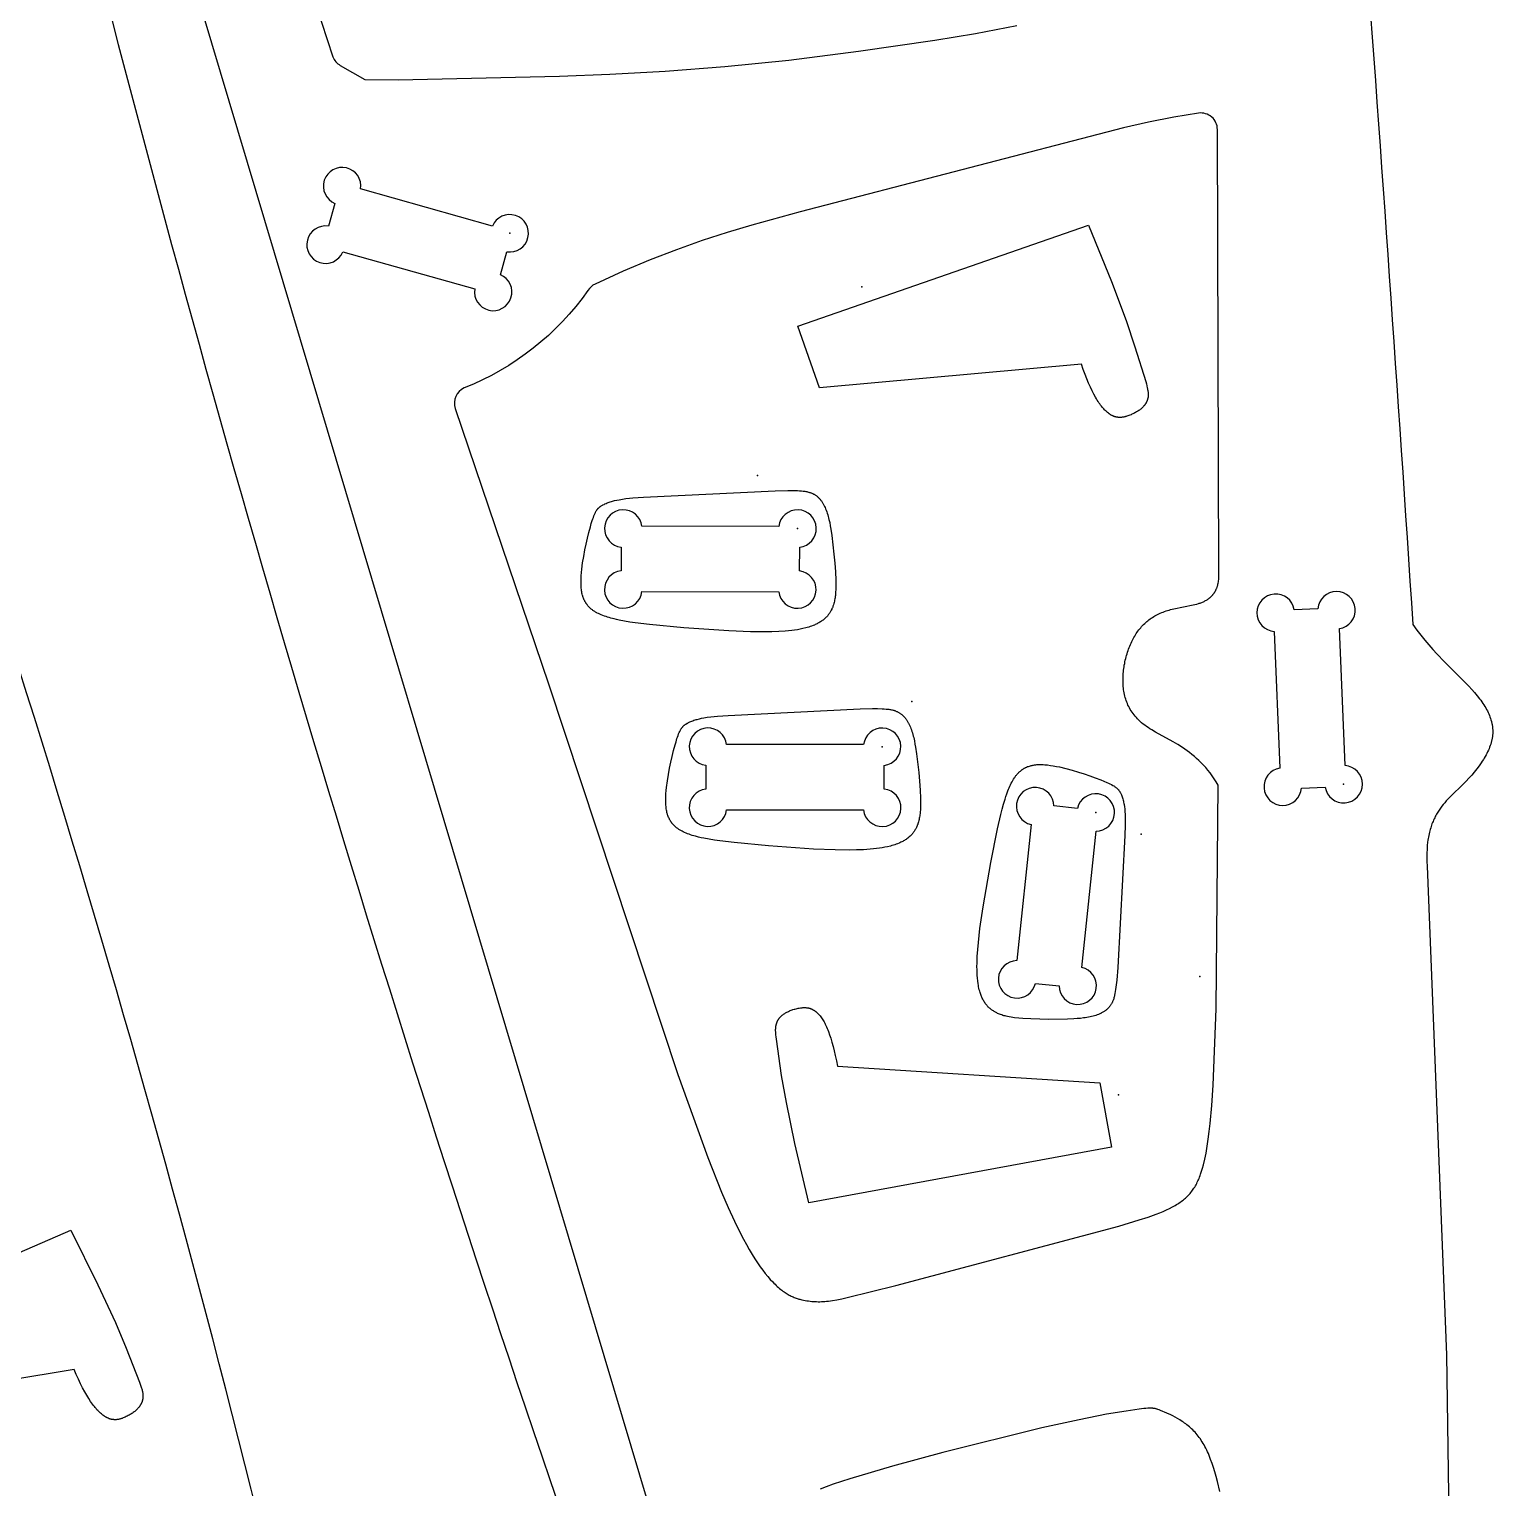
# Model space of a CAD drawing. Extents: x 1.1 to 47.1, y 0.9 to 47.1.
# Drawn here: x 30.28 to 47.09, y 20.75 to 37.5 of the extents above; entities that cross this region are included whole.
import ezdxf

# ---------------------------------------------------------------- set-up
doc = ezdxf.new("R2010")
doc.units = 0
doc.layers.add('DEFAULT', color=7, linetype='CONTINUOUS')
doc.layers.add('LAYER_05', color=7, linetype='CONTINUOUS')

msp = doc.modelspace()

# ---------------------------------------------------------------- linework, layer by layer
at = {"layer": 'DEFAULT'}
for points in [[(44.981, 46.65, -0.004411), (46.168, 30.66), (46.213, 30.598), (46.259, 30.538), (46.305, 30.481), (46.352, 30.427), (46.397, 30.375), (46.443, 30.325), (46.532, 30.232), (46.812, 29.952), (46.846, 29.915), (46.878, 29.879), (46.908, 29.844), (46.935, 29.808), (46.948, 29.791), (46.961, 29.773), (46.973, 29.756), (46.984, 29.738), (46.995, 29.721), (47.005, 29.704), (47.015, 29.686), (47.024, 29.669), (47.032, 29.652), (47.04, 29.635), (47.047, 29.617), (47.054, 29.6), (47.06, 29.583), (47.065, 29.566), (47.07, 29.549), (47.072, 29.54), (47.074, 29.532), (47.076, 29.523), (47.078, 29.514), (47.079, 29.506), (47.081, 29.497), (47.082, 29.489), (47.083, 29.48), (47.084, 29.471), (47.084, 29.463), (47.085, 29.454), (47.085, 29.446), (47.085, 29.437), (47.085, 29.428), (47.085, 29.42), (47.085, 29.411), (47.085, 29.402), (47.084, 29.394), (47.083, 29.385), (47.082, 29.376), (47.081, 29.367), (47.08, 29.359), (47.078, 29.35), (47.076, 29.341), (47.074, 29.332), (47.072, 29.324), (47.068, 29.306), (47.063, 29.288), (47.057, 29.271), (47.05, 29.253), (47.043, 29.235), (47.035, 29.217), (47.027, 29.199), (47.018, 29.181), (47.009, 29.164), (46.999, 29.146), (46.989, 29.128), (46.978, 29.11), (46.966, 29.092), (46.954, 29.074), (46.929, 29.038), (46.902, 29.003), (46.874, 28.967), (46.844, 28.932), (46.812, 28.897), (46.78, 28.862), (46.746, 28.828), (46.604, 28.69), (46.569, 28.654), (46.551, 28.635), (46.534, 28.615), (46.517, 28.595), (46.501, 28.574), (46.485, 28.553), (46.469, 28.53), (46.461, 28.518), (46.454, 28.506), (46.447, 28.494), (46.439, 28.482), (46.432, 28.469), (46.426, 28.456), (46.419, 28.443), (46.412, 28.429), (46.406, 28.415), (46.4, 28.401), (46.394, 28.387), (46.388, 28.372), (46.383, 28.357), (46.378, 28.341), (46.373, 28.325), (46.368, 28.309), (46.363, 28.292), (46.359, 28.275), (46.355, 28.257), (46.351, 28.239), (46.347, 28.221), (46.344, 28.202), (46.341, 28.183), (46.338, 28.163), (46.334, 28.123), (46.331, 28.08), (46.329, 28.035), (46.328, 27.988), (46.329, 27.94), (46.331, 27.888), (46.556, 22.273), (46.61, 18.531)], [(31.475, 43.466, -0.013461), (33.768, 37.182, 0.176106), (33.851, 37.082), (34.132, 36.921), (34.515, 36.915), (36.368, 36.96), (36.947, 36.98), (37.584, 37.015), (38.267, 37.068), (39.003, 37.143), (39.803, 37.244), (40.679, 37.372), (41.146, 37.449), (41.621, 37.54)], [(30.066, 38.079, 2.411993), (30.303, 37.952), (31.079, 38.185, 0.020088), (36.549, 19.989)], [(33.253, 18.998, 0.029534), (27.759, 37.187)]]:
    msp.add_lwpolyline(points, format="xyb", dxfattribs=at)
for points in [[(38.32, 17.448), (30.938, 42.156)], [(27.516, 22.299), (30.759, 23.707), (31.068, 23.079), (31.269, 22.644), (31.393, 22.352), (31.546, 21.962), (31.555, 21.937), (31.563, 21.914), (31.57, 21.893), (31.573, 21.883), (31.575, 21.873), (31.578, 21.863), (31.58, 21.854), (31.581, 21.845), (31.583, 21.836), (31.584, 21.828), (31.585, 21.82), (31.585, 21.815), (31.586, 21.811), (31.586, 21.807), (31.586, 21.803), (31.586, 21.8), (31.586, 21.796), (31.586, 21.792), (31.586, 21.788), (31.585, 21.784), (31.585, 21.78), (31.584, 21.776), (31.584, 21.773), (31.583, 21.769), (31.583, 21.765), (31.582, 21.761), (31.581, 21.758), (31.58, 21.754), (31.579, 21.75), (31.578, 21.746), (31.577, 21.743), (31.576, 21.739), (31.575, 21.735), (31.573, 21.732), (31.572, 21.728), (31.57, 21.724), (31.569, 21.721), (31.567, 21.717), (31.565, 21.713), (31.563, 21.71), (31.562, 21.706), (31.56, 21.703), (31.558, 21.699), (31.555, 21.695), (31.553, 21.692), (31.551, 21.688), (31.548, 21.685), (31.546, 21.681), (31.543, 21.678), (31.538, 21.671), (31.532, 21.664), (31.526, 21.657), (31.52, 21.651), (31.513, 21.644), (31.506, 21.638), (31.499, 21.631), (31.491, 21.625), (31.483, 21.618), (31.474, 21.612), (31.466, 21.606), (31.457, 21.6), (31.447, 21.594), (31.437, 21.588), (31.427, 21.582), (31.417, 21.576), (31.406, 21.57), (31.394, 21.565), (31.383, 21.559), (31.371, 21.554), (31.359, 21.549), (31.352, 21.546), (31.346, 21.544), (31.339, 21.542), (31.333, 21.54), (31.326, 21.538), (31.319, 21.536), (31.313, 21.534), (31.306, 21.533), (31.299, 21.531), (31.291, 21.53), (31.288, 21.53), (31.284, 21.53), (31.28, 21.529), (31.277, 21.529), (31.273, 21.529), (31.269, 21.529), (31.265, 21.529), (31.262, 21.529), (31.258, 21.529), (31.254, 21.529), (31.25, 21.53), (31.246, 21.53), (31.242, 21.53), (31.238, 21.531), (31.234, 21.532), (31.23, 21.532), (31.226, 21.533), (31.222, 21.534), (31.218, 21.535), (31.214, 21.536), (31.21, 21.537), (31.206, 21.539), (31.202, 21.54), (31.197, 21.541), (31.193, 21.543), (31.189, 21.545), (31.185, 21.547), (31.18, 21.549), (31.176, 21.551), (31.172, 21.553), (31.167, 21.555), (31.163, 21.557), (31.158, 21.56), (31.154, 21.563), (31.149, 21.565), (31.145, 21.568), (31.136, 21.574), (31.126, 21.581), (31.117, 21.588), (31.108, 21.596), (31.098, 21.605), (31.088, 21.614), (31.078, 21.623), (31.069, 21.633), (31.058, 21.644), (31.048, 21.656), (31.038, 21.668), (31.028, 21.681), (31.017, 21.694), (31.006, 21.709), (30.996, 21.724), (30.985, 21.74), (30.963, 21.773), (30.94, 21.81), (30.917, 21.851), (30.893, 21.894), (30.869, 21.942), (30.845, 21.993), (30.82, 22.047), (30.794, 22.106), (27.815, 21.611)], [(43.951, 20.705), (43.924, 20.821), (43.91, 20.876), (43.895, 20.929), (43.879, 20.979), (43.863, 21.028), (43.846, 21.074), (43.829, 21.119), (43.82, 21.14), (43.811, 21.161), (43.801, 21.181), (43.791, 21.201), (43.781, 21.22), (43.771, 21.239), (43.761, 21.257), (43.75, 21.275), (43.739, 21.292), (43.728, 21.309), (43.716, 21.325), (43.704, 21.341), (43.692, 21.356), (43.68, 21.371), (43.667, 21.385), (43.654, 21.399), (43.641, 21.412), (43.628, 21.424), (43.615, 21.437), (43.602, 21.448), (43.588, 21.46), (43.574, 21.471), (43.561, 21.481), (43.547, 21.491), (43.533, 21.501), (43.519, 21.51), (43.492, 21.528), (43.465, 21.544), (43.439, 21.558), (43.413, 21.572), (43.389, 21.584), (43.343, 21.605), (43.269, 21.636), (43.255, 21.642), (43.241, 21.647), (43.234, 21.649), (43.228, 21.651), (43.221, 21.653), (43.215, 21.654), (43.208, 21.656), (43.202, 21.657), (43.195, 21.658), (43.188, 21.659), (43.181, 21.66), (43.174, 21.66), (43.167, 21.66), (43.159, 21.661), (43.151, 21.661), (43.142, 21.661), (43.124, 21.66), (43.103, 21.658), (43.08, 21.656), (43.026, 21.65), (42.875, 21.629), (42.651, 21.591), (42.336, 21.528), (41.909, 21.434), (40.77, 21.152), (40.191, 20.995), (39.702, 20.851), (39.513, 20.789), (39.433, 20.759), (39.361, 20.731)]]:
    msp.add_lwpolyline(points, dxfattribs=at)
for points in [[(43.708, 36.534), (43.565, 36.512), (43.422, 36.488), (43.134, 36.43), (42.847, 36.364), (39.132, 35.401), (38.577, 35.249), (38.295, 35.164), (38.007, 35.07), (37.713, 34.966), (37.412, 34.849), (37.1, 34.718), (36.778, 34.571, 0.147602), (36.696, 34.497, -0.144918), (35.275, 33.378, 0.388986), (35.172, 33.143), (36.241, 29.979), (37.727, 25.494), (38.072, 24.54), (38.23, 24.144), (38.305, 23.968), (38.378, 23.809), (38.448, 23.666), (38.482, 23.601), (38.515, 23.54), (38.548, 23.482), (38.58, 23.428), (38.612, 23.377), (38.643, 23.33), (38.673, 23.286), (38.703, 23.245), (38.732, 23.207), (38.761, 23.173), (38.789, 23.14), (38.817, 23.111), (38.83, 23.097), (38.844, 23.084), (38.857, 23.071), (38.87, 23.059), (38.883, 23.048), (38.896, 23.037), (38.909, 23.026), (38.922, 23.017), (38.934, 23.007), (38.947, 22.998), (38.959, 22.99), (38.971, 22.982), (38.983, 22.975), (38.995, 22.968), (39.007, 22.961), (39.019, 22.955), (39.03, 22.949), (39.042, 22.944), (39.053, 22.939), (39.064, 22.934), (39.075, 22.93), (39.086, 22.925), (39.097, 22.922), (39.108, 22.918), (39.118, 22.915), (39.129, 22.912), (39.139, 22.909), (39.15, 22.907), (39.17, 22.902), (39.19, 22.899), (39.209, 22.895), (39.228, 22.893), (39.265, 22.888), (39.284, 22.887), (39.302, 22.886), (39.32, 22.885), (39.338, 22.884), (39.357, 22.884), (39.376, 22.885), (39.395, 22.886), (39.415, 22.887), (39.436, 22.889), (39.458, 22.892), (39.504, 22.898), (39.555, 22.907), (39.611, 22.918), (39.673, 22.931), (40.231, 23.069), (42.791, 23.752), (43.026, 23.824), (43.127, 23.857), (43.219, 23.89), (43.261, 23.906), (43.301, 23.922), (43.338, 23.939), (43.374, 23.955), (43.407, 23.972), (43.423, 23.981), (43.438, 23.99), (43.454, 23.999), (43.468, 24.008), (43.482, 24.017), (43.496, 24.026), (43.509, 24.035), (43.522, 24.045), (43.534, 24.055), (43.546, 24.065), (43.558, 24.075), (43.569, 24.085), (43.58, 24.095), (43.591, 24.106), (43.601, 24.117), (43.611, 24.128), (43.62, 24.14), (43.63, 24.152), (43.639, 24.164), (43.647, 24.176), (43.655, 24.188), (43.663, 24.201), (43.671, 24.215), (43.679, 24.228), (43.686, 24.242), (43.693, 24.256), (43.7, 24.271), (43.707, 24.285), (43.713, 24.301), (43.719, 24.316), (43.725, 24.332), (43.731, 24.349), (43.742, 24.383), (43.753, 24.419), (43.763, 24.456), (43.778, 24.522), (43.793, 24.592), (43.807, 24.669), (43.819, 24.75), (43.831, 24.838), (43.841, 24.932), (43.86, 25.138), (43.876, 25.371), (43.909, 26.247), (43.933, 28.816), (43.91, 28.854), (43.887, 28.89), (43.864, 28.925), (43.84, 28.958), (43.815, 28.989), (43.79, 29.019), (43.764, 29.047), (43.738, 29.074), (43.712, 29.1), (43.685, 29.124), (43.659, 29.147), (43.632, 29.169), (43.604, 29.19), (43.577, 29.21), (43.55, 29.23), (43.523, 29.248), (43.468, 29.282), (43.415, 29.314), (43.214, 29.424), (43.169, 29.45), (43.148, 29.463), (43.128, 29.477), (43.108, 29.49), (43.089, 29.504), (43.071, 29.518), (43.054, 29.533), (43.038, 29.547), (43.022, 29.562), (43.007, 29.577), (42.993, 29.592), (42.98, 29.607), (42.967, 29.623), (42.955, 29.638), (42.944, 29.654), (42.933, 29.67), (42.923, 29.687), (42.914, 29.703), (42.905, 29.72), (42.897, 29.737), (42.89, 29.753), (42.883, 29.771), (42.877, 29.788), (42.871, 29.805), (42.866, 29.823), (42.861, 29.84), (42.857, 29.858), (42.853, 29.876), (42.85, 29.894), (42.847, 29.913), (42.845, 29.931), (42.843, 29.949), (42.842, 29.968), (42.841, 29.986), (42.84, 30.005), (42.84, 30.024), (42.84, 30.043), (42.841, 30.062), (42.842, 30.081), (42.843, 30.1), (42.845, 30.119), (42.847, 30.138), (42.849, 30.157), (42.852, 30.176), (42.855, 30.195), (42.859, 30.214), (42.862, 30.233), (42.866, 30.251), (42.871, 30.27), (42.876, 30.289), (42.881, 30.307), (42.886, 30.325), (42.892, 30.343), (42.898, 30.361), (42.904, 30.379), (42.911, 30.397), (42.918, 30.414), (42.925, 30.431), (42.932, 30.448), (42.94, 30.465), (42.948, 30.481), (42.956, 30.497), (42.965, 30.513), (42.974, 30.528), (42.983, 30.543), (42.992, 30.558), (43.002, 30.572), (43.012, 30.586), (43.022, 30.599), (43.033, 30.613), (43.043, 30.625), (43.054, 30.638), (43.065, 30.65), (43.077, 30.662), (43.089, 30.673), (43.101, 30.684), (43.113, 30.695), (43.126, 30.705), (43.138, 30.715), (43.152, 30.725), (43.165, 30.734), (43.179, 30.743), (43.193, 30.752), (43.207, 30.76), (43.222, 30.768), (43.237, 30.776), (43.252, 30.784), (43.268, 30.791), (43.284, 30.798), (43.3, 30.804), (43.317, 30.811), (43.334, 30.817), (43.351, 30.822), (43.369, 30.828), (43.387, 30.833), (43.405, 30.838), (43.424, 30.843), (43.646, 30.886), (43.666, 30.891), (43.686, 30.896), (43.706, 30.902), (43.716, 30.905), (43.725, 30.908), (43.735, 30.912), (43.744, 30.915), (43.754, 30.919), (43.763, 30.923), (43.772, 30.927), (43.781, 30.932), (43.789, 30.936), (43.798, 30.941), (43.806, 30.946), (43.815, 30.952), (43.823, 30.957), (43.83, 30.963), (43.834, 30.966), (43.838, 30.969), (43.842, 30.973), (43.845, 30.976), (43.849, 30.979), (43.853, 30.983), (43.856, 30.986), (43.86, 30.99), (43.863, 30.993), (43.866, 30.997), (43.87, 31.001), (43.873, 31.005), (43.876, 31.009), (43.879, 31.013), (43.882, 31.017), (43.885, 31.021), (43.888, 31.025), (43.891, 31.03), (43.894, 31.034), (43.897, 31.039), (43.899, 31.043), (43.902, 31.048), (43.904, 31.053), (43.907, 31.058), (43.909, 31.063), (43.911, 31.068), (43.914, 31.073), (43.916, 31.078), (43.918, 31.084), (43.92, 31.089), (43.922, 31.095), (43.924, 31.101), (43.925, 31.106), (43.927, 31.112), (43.93, 31.124), (43.933, 31.137), (43.935, 31.15), (43.937, 31.164), (43.939, 31.177), (43.94, 31.192), (43.941, 31.207), (43.942, 31.222), (43.942, 31.238), (43.924, 36.346, 0.453979)], [(35.395, 34.515, 2.065038), (35.69, 34.679), (35.764, 34.942, 2.065038), (35.599, 35.236), (34.085, 35.663, 2.065038), (33.791, 35.498), (33.717, 35.236, 2.065038), (33.881, 34.941)], [(37.315, 31.789, 2.065038), (37.077, 31.55), (37.076, 31.278, 2.065038), (37.315, 31.039), (38.888, 31.038, 2.065038), (39.126, 31.276), (39.127, 31.549, 2.065038), (38.888, 31.788)], [(45.326, 30.614, 2.065038), (45.078, 30.842), (44.805, 30.831, 2.065038), (44.577, 30.583), (44.64, 29.012, 2.065038), (44.888, 28.783), (45.161, 28.794, 2.065038), (45.39, 29.042)], [(38.288, 29.283, 2.065038), (38.049, 29.045), (38.049, 28.772, 2.065038), (38.288, 28.533), (39.86, 28.532, 2.065038), (40.099, 28.771), (40.099, 29.044, 2.065038), (39.861, 29.282)], [(42.53, 28.288, 2.065038), (42.317, 28.55), (42.046, 28.578, 2.065038), (41.784, 28.365), (41.621, 26.801, 2.065038), (41.834, 26.539), (42.105, 26.51, 2.065038), (42.367, 26.723)]]:
    msp.add_lwpolyline(points, format="xyb", close=True, dxfattribs=at)
for points in [[(42.445, 35.249), (42.707, 34.601), (42.876, 34.151), (42.977, 33.852), (43.101, 33.451), (43.108, 33.425), (43.114, 33.402), (43.119, 33.38), (43.122, 33.37), (43.123, 33.36), (43.125, 33.35), (43.126, 33.341), (43.127, 33.332), (43.128, 33.323), (43.129, 33.314), (43.129, 33.306), (43.129, 33.302), (43.129, 33.298), (43.129, 33.294), (43.129, 33.29), (43.129, 33.286), (43.128, 33.282), (43.128, 33.278), (43.127, 33.274), (43.127, 33.27), (43.126, 33.267), (43.125, 33.263), (43.125, 33.259), (43.124, 33.255), (43.123, 33.252), (43.122, 33.248), (43.121, 33.244), (43.12, 33.241), (43.118, 33.237), (43.117, 33.233), (43.116, 33.23), (43.114, 33.226), (43.113, 33.223), (43.111, 33.219), (43.109, 33.216), (43.107, 33.212), (43.106, 33.208), (43.104, 33.205), (43.102, 33.201), (43.1, 33.198), (43.097, 33.195), (43.095, 33.191), (43.093, 33.188), (43.09, 33.184), (43.088, 33.181), (43.085, 33.178), (43.083, 33.174), (43.08, 33.171), (43.077, 33.168), (43.071, 33.161), (43.065, 33.155), (43.058, 33.149), (43.052, 33.142), (43.044, 33.136), (43.037, 33.13), (43.029, 33.124), (43.021, 33.118), (43.012, 33.113), (43.003, 33.107), (42.994, 33.102), (42.985, 33.096), (42.975, 33.091), (42.965, 33.086), (42.954, 33.081), (42.943, 33.076), (42.932, 33.071), (42.92, 33.066), (42.908, 33.061), (42.896, 33.057), (42.883, 33.053), (42.877, 33.051), (42.87, 33.049), (42.864, 33.047), (42.857, 33.045), (42.85, 33.044), (42.843, 33.043), (42.836, 33.042), (42.829, 33.041), (42.822, 33.04), (42.815, 33.039), (42.811, 33.039), (42.808, 33.039), (42.804, 33.039), (42.8, 33.039), (42.796, 33.039), (42.793, 33.04), (42.789, 33.04), (42.785, 33.04), (42.781, 33.041), (42.778, 33.041), (42.774, 33.042), (42.77, 33.042), (42.766, 33.043), (42.762, 33.044), (42.758, 33.045), (42.754, 33.046), (42.75, 33.047), (42.746, 33.048), (42.742, 33.049), (42.738, 33.051), (42.734, 33.052), (42.73, 33.054), (42.726, 33.056), (42.722, 33.057), (42.718, 33.059), (42.714, 33.061), (42.71, 33.063), (42.705, 33.066), (42.701, 33.068), (42.697, 33.071), (42.693, 33.073), (42.689, 33.076), (42.684, 33.079), (42.68, 33.082), (42.676, 33.085), (42.672, 33.088), (42.663, 33.095), (42.654, 33.102), (42.645, 33.11), (42.636, 33.119), (42.628, 33.128), (42.618, 33.137), (42.609, 33.148), (42.6, 33.159), (42.591, 33.17), (42.582, 33.182), (42.572, 33.195), (42.563, 33.209), (42.553, 33.223), (42.544, 33.238), (42.534, 33.254), (42.525, 33.271), (42.505, 33.306), (42.485, 33.345), (42.465, 33.387), (42.445, 33.432), (42.424, 33.481), (42.404, 33.533), (42.383, 33.59), (42.362, 33.65), (39.354, 33.378), (39.107, 34.086)], [(36.724, 31.785), (36.734, 31.821), (36.745, 31.856), (36.751, 31.874), (36.758, 31.892), (36.764, 31.909), (36.772, 31.926), (36.778, 31.939), (36.781, 31.946), (36.784, 31.952), (36.787, 31.958), (36.791, 31.965), (36.795, 31.971), (36.797, 31.974), (36.799, 31.977), (36.802, 31.981), (36.805, 31.985), (36.808, 31.988), (36.811, 31.992), (36.814, 31.996), (36.818, 31.999), (36.821, 32.003), (36.825, 32.006), (36.829, 32.009), (36.832, 32.012), (36.836, 32.015), (36.84, 32.018), (36.844, 32.021), (36.849, 32.024), (36.857, 32.029), (36.863, 32.032), (36.868, 32.035), (36.88, 32.041), (36.891, 32.047), (36.903, 32.052), (36.915, 32.057), (36.927, 32.062), (36.94, 32.066), (36.952, 32.07), (36.965, 32.074), (36.977, 32.078), (37.002, 32.084), (37.028, 32.09), (37.053, 32.095), (37.093, 32.101), (37.132, 32.107), (37.172, 32.111), (37.212, 32.115), (37.332, 32.122), (38.847, 32.197), (38.992, 32.201), (39.047, 32.201), (39.101, 32.199), (39.124, 32.198), (39.148, 32.196), (39.168, 32.194), (39.178, 32.193), (39.188, 32.191), (39.198, 32.19), (39.208, 32.188), (39.218, 32.186), (39.227, 32.183), (39.234, 32.181), (39.241, 32.179), (39.247, 32.177), (39.254, 32.175), (39.26, 32.172), (39.267, 32.169), (39.273, 32.167), (39.28, 32.164), (39.286, 32.16), (39.292, 32.157), (39.298, 32.154), (39.304, 32.15), (39.31, 32.146), (39.315, 32.142), (39.321, 32.138), (39.327, 32.134), (39.333, 32.128), (39.339, 32.123), (39.345, 32.117), (39.35, 32.112), (39.356, 32.106), (39.361, 32.099), (39.366, 32.093), (39.371, 32.087), (39.376, 32.08), (39.381, 32.074), (39.385, 32.067), (39.39, 32.06), (39.394, 32.054), (39.398, 32.047), (39.402, 32.04), (39.405, 32.033), (39.412, 32.018), (39.419, 32.004), (39.425, 31.989), (39.431, 31.974), (39.438, 31.956), (39.444, 31.939), (39.449, 31.921), (39.454, 31.903), (39.459, 31.885), (39.463, 31.867), (39.472, 31.831), (39.479, 31.794), (39.485, 31.758), (39.496, 31.684), (39.521, 31.468), (39.53, 31.367), (39.538, 31.265), (39.542, 31.172), (39.543, 31.126), (39.542, 31.079), (39.542, 31.058), (39.54, 31.037), (39.539, 31.016), (39.537, 30.996), (39.535, 30.982), (39.533, 30.969), (39.531, 30.955), (39.528, 30.942), (39.526, 30.928), (39.522, 30.915), (39.519, 30.902), (39.515, 30.889), (39.512, 30.88), (39.509, 30.871), (39.506, 30.862), (39.502, 30.854), (39.498, 30.845), (39.495, 30.837), (39.49, 30.828), (39.486, 30.82), (39.482, 30.812), (39.477, 30.804), (39.472, 30.796), (39.467, 30.788), (39.462, 30.781), (39.456, 30.773), (39.451, 30.766), (39.445, 30.759), (39.441, 30.755), (39.437, 30.751), (39.433, 30.746), (39.429, 30.742), (39.421, 30.735), (39.413, 30.727), (39.404, 30.72), (39.395, 30.712), (39.386, 30.706), (39.376, 30.699), (39.367, 30.693), (39.357, 30.687), (39.347, 30.681), (39.337, 30.675), (39.327, 30.67), (39.317, 30.665), (39.306, 30.66), (39.296, 30.655), (39.28, 30.649), (39.263, 30.643), (39.247, 30.637), (39.231, 30.632), (39.214, 30.627), (39.197, 30.623), (39.164, 30.614), (39.133, 30.608), (39.101, 30.602), (39.069, 30.597), (39.038, 30.593), (39, 30.589), (38.962, 30.585), (38.886, 30.581), (38.806, 30.577), (38.725, 30.576), (38.563, 30.578), (38.313, 30.588), (37.796, 30.624), (37.403, 30.662), (37.237, 30.682), (37.176, 30.69), (37.115, 30.7), (37.055, 30.711), (37.025, 30.718), (36.995, 30.725), (36.958, 30.735), (36.939, 30.74), (36.921, 30.746), (36.903, 30.752), (36.885, 30.758), (36.867, 30.765), (36.849, 30.772), (36.834, 30.779), (36.818, 30.786), (36.803, 30.793), (36.796, 30.797), (36.789, 30.801), (36.781, 30.805), (36.774, 30.81), (36.767, 30.814), (36.76, 30.819), (36.753, 30.824), (36.747, 30.829), (36.74, 30.834), (36.734, 30.839), (36.725, 30.846), (36.721, 30.85), (36.717, 30.853), (36.713, 30.857), (36.71, 30.861), (36.706, 30.865), (36.702, 30.869), (36.698, 30.873), (36.695, 30.877), (36.691, 30.882), (36.688, 30.886), (36.685, 30.89), (36.682, 30.895), (36.678, 30.899), (36.675, 30.904), (36.672, 30.908), (36.67, 30.913), (36.667, 30.918), (36.664, 30.922), (36.661, 30.927), (36.659, 30.932), (36.654, 30.942), (36.65, 30.952), (36.645, 30.962), (36.642, 30.972), (36.638, 30.982), (36.636, 30.989), (36.634, 30.996), (36.63, 31.009), (36.627, 31.023), (36.625, 31.036), (36.622, 31.05), (36.621, 31.064), (36.619, 31.078), (36.618, 31.092), (36.617, 31.108), (36.616, 31.124), (36.616, 31.157), (36.617, 31.19), (36.618, 31.222), (36.621, 31.26), (36.625, 31.297), (36.635, 31.371), (36.647, 31.444), (36.661, 31.518), (36.675, 31.585), (36.69, 31.652), (36.706, 31.718)], [(37.697, 29.279), (37.707, 29.315), (37.718, 29.351), (37.724, 29.369), (37.73, 29.386), (37.737, 29.404), (37.744, 29.421), (37.75, 29.434), (37.753, 29.44), (37.757, 29.447), (37.76, 29.453), (37.764, 29.459), (37.768, 29.465), (37.769, 29.468), (37.771, 29.471), (37.774, 29.475), (37.777, 29.479), (37.78, 29.483), (37.784, 29.487), (37.787, 29.49), (37.79, 29.494), (37.794, 29.497), (37.798, 29.501), (37.801, 29.504), (37.805, 29.507), (37.809, 29.51), (37.813, 29.513), (37.817, 29.515), (37.821, 29.518), (37.83, 29.523), (37.835, 29.527), (37.841, 29.53), (37.852, 29.536), (37.864, 29.542), (37.876, 29.547), (37.888, 29.552), (37.9, 29.556), (37.912, 29.561), (37.925, 29.565), (37.937, 29.569), (37.95, 29.572), (37.975, 29.579), (38, 29.584), (38.026, 29.589), (38.065, 29.596), (38.105, 29.601), (38.145, 29.606), (38.185, 29.609), (38.305, 29.617), (39.82, 29.692), (39.965, 29.695), (40.019, 29.695), (40.074, 29.694), (40.097, 29.693), (40.12, 29.691), (40.14, 29.689), (40.151, 29.688), (40.161, 29.686), (40.171, 29.684), (40.18, 29.682), (40.19, 29.68), (40.2, 29.678), (40.207, 29.676), (40.213, 29.674), (40.22, 29.672), (40.227, 29.669), (40.233, 29.667), (40.24, 29.664), (40.246, 29.661), (40.252, 29.658), (40.258, 29.655), (40.265, 29.652), (40.271, 29.648), (40.277, 29.644), (40.282, 29.641), (40.288, 29.637), (40.294, 29.632), (40.299, 29.628), (40.305, 29.623), (40.311, 29.618), (40.317, 29.612), (40.323, 29.606), (40.328, 29.6), (40.334, 29.594), (40.339, 29.588), (40.344, 29.581), (40.349, 29.575), (40.353, 29.568), (40.358, 29.562), (40.362, 29.555), (40.366, 29.548), (40.37, 29.541), (40.374, 29.534), (40.378, 29.527), (40.385, 29.513), (40.392, 29.498), (40.398, 29.483), (40.404, 29.468), (40.41, 29.451), (40.416, 29.433), (40.422, 29.416), (40.427, 29.398), (40.432, 29.38), (40.436, 29.362), (40.444, 29.326), (40.451, 29.289), (40.457, 29.252), (40.468, 29.178), (40.494, 28.963), (40.503, 28.862), (40.511, 28.76), (40.515, 28.667), (40.516, 28.62), (40.515, 28.574), (40.514, 28.553), (40.513, 28.532), (40.512, 28.511), (40.509, 28.49), (40.508, 28.477), (40.506, 28.463), (40.504, 28.45), (40.501, 28.436), (40.498, 28.423), (40.495, 28.409), (40.491, 28.396), (40.488, 28.383), (40.485, 28.374), (40.482, 28.366), (40.478, 28.357), (40.475, 28.348), (40.471, 28.34), (40.467, 28.331), (40.463, 28.323), (40.459, 28.315), (40.454, 28.307), (40.45, 28.299), (40.445, 28.291), (40.44, 28.283), (40.435, 28.275), (40.429, 28.268), (40.423, 28.261), (40.417, 28.254), (40.414, 28.249), (40.41, 28.245), (40.406, 28.241), (40.402, 28.237), (40.394, 28.229), (40.385, 28.222), (40.377, 28.214), (40.368, 28.207), (40.359, 28.2), (40.349, 28.194), (40.34, 28.187), (40.33, 28.181), (40.32, 28.176), (40.31, 28.17), (40.3, 28.165), (40.289, 28.16), (40.279, 28.155), (40.268, 28.15), (40.252, 28.143), (40.236, 28.137), (40.22, 28.132), (40.203, 28.126), (40.187, 28.122), (40.17, 28.117), (40.137, 28.109), (40.105, 28.103), (40.074, 28.097), (40.042, 28.092), (40.01, 28.088), (39.973, 28.084), (39.935, 28.08), (39.859, 28.075), (39.778, 28.072), (39.698, 28.071), (39.536, 28.073), (39.285, 28.083), (38.769, 28.119), (38.375, 28.157), (38.21, 28.177), (38.149, 28.185), (38.088, 28.195), (38.028, 28.206), (37.997, 28.212), (37.967, 28.22), (37.93, 28.229), (37.912, 28.235), (37.894, 28.24), (37.875, 28.246), (37.857, 28.252), (37.839, 28.259), (37.822, 28.266), (37.806, 28.273), (37.791, 28.28), (37.776, 28.288), (37.769, 28.292), (37.761, 28.296), (37.754, 28.3), (37.747, 28.304), (37.74, 28.309), (37.733, 28.313), (37.726, 28.318), (37.719, 28.323), (37.713, 28.328), (37.706, 28.334), (37.698, 28.341), (37.694, 28.344), (37.69, 28.348), (37.686, 28.352), (37.682, 28.356), (37.678, 28.36), (37.675, 28.364), (37.671, 28.368), (37.668, 28.372), (37.664, 28.376), (37.661, 28.38), (37.657, 28.385), (37.654, 28.389), (37.651, 28.394), (37.648, 28.398), (37.645, 28.403), (37.642, 28.407), (37.639, 28.412), (37.637, 28.417), (37.634, 28.422), (37.632, 28.426), (37.627, 28.436), (37.622, 28.446), (37.618, 28.456), (37.614, 28.467), (37.611, 28.477), (37.609, 28.484), (37.607, 28.49), (37.603, 28.504), (37.6, 28.517), (37.597, 28.531), (37.595, 28.545), (37.593, 28.559), (37.592, 28.572), (37.59, 28.586), (37.59, 28.603), (37.589, 28.619), (37.589, 28.652), (37.589, 28.684), (37.591, 28.717), (37.594, 28.754), (37.598, 28.791), (37.608, 28.865), (37.62, 28.939), (37.633, 29.012), (37.647, 29.079), (37.663, 29.146), (37.679, 29.213)], [(42.586, 28.876), (42.621, 28.862), (42.656, 28.848), (42.673, 28.84), (42.689, 28.832), (42.706, 28.823), (42.722, 28.814), (42.735, 28.807), (42.741, 28.803), (42.747, 28.799), (42.753, 28.795), (42.759, 28.791), (42.764, 28.787), (42.767, 28.784), (42.77, 28.782), (42.773, 28.779), (42.777, 28.776), (42.781, 28.772), (42.784, 28.768), (42.787, 28.765), (42.79, 28.761), (42.793, 28.757), (42.796, 28.753), (42.799, 28.749), (42.802, 28.745), (42.804, 28.741), (42.807, 28.737), (42.809, 28.732), (42.811, 28.728), (42.816, 28.719), (42.818, 28.713), (42.821, 28.707), (42.826, 28.695), (42.83, 28.683), (42.834, 28.67), (42.838, 28.658), (42.841, 28.645), (42.844, 28.633), (42.847, 28.62), (42.85, 28.607), (42.852, 28.594), (42.856, 28.569), (42.859, 28.543), (42.861, 28.517), (42.864, 28.477), (42.865, 28.437), (42.865, 28.397), (42.865, 28.357), (42.86, 28.237), (42.779, 26.722), (42.768, 26.578), (42.762, 26.523), (42.755, 26.469), (42.751, 26.446), (42.747, 26.423), (42.743, 26.403), (42.741, 26.394), (42.738, 26.384), (42.736, 26.374), (42.733, 26.364), (42.729, 26.355), (42.726, 26.345), (42.723, 26.339), (42.721, 26.332), (42.718, 26.326), (42.715, 26.32), (42.711, 26.313), (42.708, 26.307), (42.705, 26.301), (42.701, 26.295), (42.697, 26.289), (42.693, 26.284), (42.689, 26.278), (42.685, 26.273), (42.681, 26.267), (42.676, 26.262), (42.671, 26.257), (42.666, 26.252), (42.661, 26.246), (42.655, 26.241), (42.648, 26.235), (42.642, 26.23), (42.636, 26.225), (42.629, 26.221), (42.622, 26.216), (42.615, 26.212), (42.608, 26.208), (42.601, 26.204), (42.594, 26.2), (42.587, 26.196), (42.58, 26.193), (42.573, 26.19), (42.565, 26.187), (42.558, 26.184), (42.543, 26.178), (42.528, 26.173), (42.512, 26.168), (42.497, 26.164), (42.479, 26.159), (42.461, 26.155), (42.442, 26.152), (42.424, 26.148), (42.406, 26.145), (42.387, 26.143), (42.351, 26.138), (42.313, 26.135), (42.276, 26.133), (42.202, 26.13), (41.985, 26.126), (41.883, 26.128), (41.781, 26.131), (41.688, 26.136), (41.642, 26.14), (41.595, 26.145), (41.575, 26.148), (41.554, 26.151), (41.533, 26.155), (41.513, 26.159), (41.5, 26.162), (41.486, 26.166), (41.473, 26.169), (41.46, 26.173), (41.447, 26.177), (41.434, 26.182), (41.421, 26.187), (41.409, 26.192), (41.4, 26.196), (41.392, 26.2), (41.383, 26.204), (41.375, 26.208), (41.367, 26.213), (41.359, 26.218), (41.351, 26.223), (41.343, 26.228), (41.336, 26.233), (41.328, 26.238), (41.321, 26.244), (41.314, 26.25), (41.307, 26.256), (41.3, 26.262), (41.293, 26.268), (41.287, 26.275), (41.283, 26.279), (41.279, 26.283), (41.276, 26.288), (41.272, 26.292), (41.265, 26.301), (41.258, 26.31), (41.252, 26.32), (41.246, 26.329), (41.24, 26.339), (41.234, 26.349), (41.229, 26.359), (41.224, 26.37), (41.219, 26.38), (41.215, 26.391), (41.211, 26.401), (41.207, 26.412), (41.203, 26.423), (41.199, 26.434), (41.194, 26.451), (41.19, 26.467), (41.186, 26.484), (41.182, 26.501), (41.179, 26.518), (41.177, 26.535), (41.172, 26.569), (41.169, 26.601), (41.166, 26.633), (41.165, 26.665), (41.164, 26.697), (41.163, 26.735), (41.164, 26.773), (41.167, 26.849), (41.172, 26.93), (41.179, 27.01), (41.197, 27.17), (41.233, 27.419), (41.322, 27.929), (41.4, 28.316), (41.437, 28.479), (41.452, 28.539), (41.467, 28.598), (41.485, 28.657), (41.494, 28.687), (41.504, 28.716), (41.518, 28.752), (41.525, 28.769), (41.533, 28.787), (41.54, 28.804), (41.549, 28.822), (41.557, 28.839), (41.566, 28.856), (41.574, 28.87), (41.583, 28.885), (41.592, 28.899), (41.597, 28.906), (41.602, 28.913), (41.606, 28.92), (41.611, 28.926), (41.617, 28.933), (41.622, 28.939), (41.627, 28.946), (41.633, 28.952), (41.639, 28.958), (41.645, 28.964), (41.653, 28.971), (41.657, 28.975), (41.661, 28.978), (41.665, 28.982), (41.669, 28.985), (41.674, 28.989), (41.678, 28.992), (41.682, 28.995), (41.687, 28.998), (41.691, 29.001), (41.696, 29.004), (41.701, 29.007), (41.705, 29.01), (41.71, 29.012), (41.715, 29.015), (41.72, 29.018), (41.725, 29.02), (41.73, 29.022), (41.735, 29.024), (41.74, 29.027), (41.745, 29.029), (41.755, 29.032), (41.765, 29.036), (41.776, 29.039), (41.786, 29.042), (41.797, 29.044), (41.804, 29.045), (41.811, 29.047), (41.825, 29.049), (41.838, 29.051), (41.852, 29.052), (41.866, 29.053), (41.88, 29.053), (41.894, 29.053), (41.908, 29.053), (41.924, 29.052), (41.941, 29.051), (41.973, 29.048), (42.006, 29.044), (42.038, 29.039), (42.075, 29.032), (42.111, 29.025), (42.184, 29.007), (42.256, 28.988), (42.327, 28.967), (42.393, 28.946), (42.458, 28.924), (42.522, 28.901)], [(39.232, 24.021), (39.072, 24.702), (38.975, 25.172), (38.92, 25.484), (38.86, 25.899), (38.856, 25.925), (38.854, 25.949), (38.852, 25.972), (38.852, 25.982), (38.851, 25.992), (38.851, 26.002), (38.851, 26.011), (38.852, 26.021), (38.852, 26.029), (38.853, 26.038), (38.854, 26.046), (38.855, 26.05), (38.855, 26.054), (38.856, 26.058), (38.857, 26.062), (38.858, 26.066), (38.859, 26.07), (38.86, 26.074), (38.861, 26.077), (38.862, 26.081), (38.863, 26.085), (38.864, 26.088), (38.866, 26.092), (38.867, 26.095), (38.869, 26.099), (38.87, 26.102), (38.872, 26.106), (38.874, 26.109), (38.875, 26.113), (38.877, 26.116), (38.879, 26.119), (38.881, 26.123), (38.883, 26.126), (38.885, 26.129), (38.888, 26.133), (38.89, 26.136), (38.892, 26.139), (38.895, 26.142), (38.897, 26.145), (38.9, 26.148), (38.903, 26.151), (38.905, 26.154), (38.908, 26.157), (38.911, 26.16), (38.914, 26.163), (38.917, 26.166), (38.92, 26.169), (38.923, 26.172), (38.927, 26.175), (38.934, 26.18), (38.941, 26.186), (38.948, 26.191), (38.956, 26.196), (38.964, 26.201), (38.972, 26.206), (38.981, 26.21), (38.99, 26.215), (38.999, 26.219), (39.009, 26.223), (39.019, 26.227), (39.029, 26.231), (39.04, 26.235), (39.05, 26.239), (39.062, 26.242), (39.073, 26.245), (39.085, 26.248), (39.097, 26.251), (39.11, 26.254), (39.123, 26.257), (39.136, 26.259), (39.143, 26.26), (39.149, 26.261), (39.156, 26.261), (39.163, 26.262), (39.17, 26.262), (39.177, 26.263), (39.184, 26.263), (39.191, 26.262), (39.198, 26.262), (39.206, 26.261), (39.209, 26.261), (39.213, 26.26), (39.216, 26.26), (39.22, 26.259), (39.224, 26.259), (39.227, 26.258), (39.231, 26.257), (39.235, 26.256), (39.238, 26.255), (39.242, 26.254), (39.246, 26.253), (39.25, 26.252), (39.253, 26.25), (39.257, 26.249), (39.261, 26.247), (39.264, 26.246), (39.268, 26.244), (39.272, 26.242), (39.276, 26.24), (39.279, 26.238), (39.283, 26.236), (39.287, 26.234), (39.291, 26.232), (39.294, 26.229), (39.298, 26.227), (39.302, 26.224), (39.306, 26.222), (39.31, 26.219), (39.313, 26.216), (39.317, 26.213), (39.321, 26.209), (39.325, 26.206), (39.328, 26.203), (39.332, 26.199), (39.336, 26.195), (39.34, 26.191), (39.347, 26.183), (39.355, 26.175), (39.362, 26.166), (39.37, 26.156), (39.377, 26.145), (39.385, 26.134), (39.392, 26.123), (39.399, 26.111), (39.407, 26.098), (39.414, 26.084), (39.421, 26.07), (39.428, 26.055), (39.436, 26.04), (39.443, 26.023), (39.45, 26.006), (39.457, 25.988), (39.471, 25.95), (39.484, 25.909), (39.498, 25.865), (39.511, 25.817), (39.524, 25.765), (39.536, 25.71), (39.548, 25.651), (39.56, 25.588), (42.574, 25.396), (42.709, 24.658)]]:
    msp.add_lwpolyline(points, close=True, dxfattribs=at)
at = {"layer": 'LAYER_05'}
for p in [(35.798, 35.154), (39.841, 34.539), (38.644, 32.371), (39.102, 31.763), (40.413, 29.776), (40.074, 29.257), (45.373, 28.828), (42.527, 28.503), (43.049, 28.253), (43.723, 26.618), (42.79, 25.26)]:
    msp.add_point(p, dxfattribs=at)

doc.saveas('drawing.dxf')
